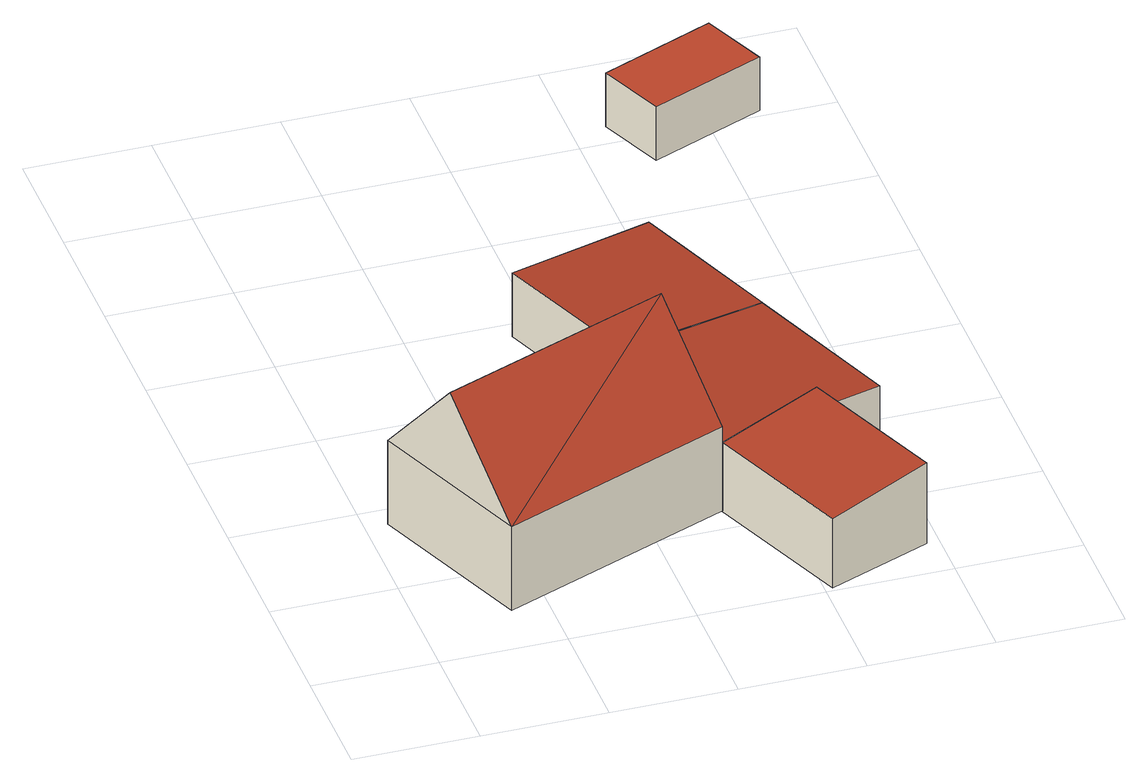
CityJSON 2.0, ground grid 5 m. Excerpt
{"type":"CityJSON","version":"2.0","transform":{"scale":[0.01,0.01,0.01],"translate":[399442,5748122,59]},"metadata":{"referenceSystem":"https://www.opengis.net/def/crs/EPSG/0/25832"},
"CityObjects":{
"building1":{"type":"Building","attributes":{"Gemeindeschluessel":"05558044","Geometrietyp2DReferenz":"3000","function":"31001_2700","roofType":"5000","measuredHeight":7.88},"geometry":[{"type":"Solid","lod":"2","boundaries":[[[[0,1,2,3]],[[4,5,1,0]],[[6,7,5,4]],[[8,9,7,6]],[[3,2,9,8]],[[10,11,4]],[[10,4,0]],[[0,3,10]],[[11,10,8]],[[8,6,11]],[[4,11,6]],[[8,10,3]],[[1,5,7,9,2]]]],"semantics":{"surfaces":[{"type":"WallSurface"},{"type":"RoofSurface"},{"type":"GroundSurface"}],"values":[[0,0,0,0,0,1,1,1,1,1,0,0,2]]}}]},
"building2":{"type":"Building","attributes":{"Gemeindeschluessel":"05558044","Geometrietyp2DReferenz":"3000","function":"31001_2700","roofType":"2100","measuredHeight":3.64},"geometry":[{"type":"Solid","lod":"2","boundaries":[[[[12,13,14,15]],[[16,17,13,12]],[[18,19,17,16]],[[15,14,19,18]],[[16,12,15,18]],[[13,17,19,14]]]],"semantics":{"surfaces":[{"type":"WallSurface"},{"type":"RoofSurface"},{"type":"GroundSurface"}],"values":[[0,0,0,0,1,2]]}}]},
"building3":{"type":"Building","attributes":{"Gemeindeschluessel":"05558044","Geometrietyp2DReferenz":"3000","function":"31001_2700","roofType":"2100","measuredHeight":2.98},"geometry":[{"type":"Solid","lod":"2","boundaries":[[[[20,21,22,23]],[[24,25,21,20]],[[26,27,25,24]],[[28,29,27,26]],[[30,31,29,28]],[[32,33,31,30]],[[23,22,33,32]],[[30,28,26,24,20,23,32]],[[21,25,27,29,31,33,22]]]],"semantics":{"surfaces":[{"type":"WallSurface"},{"type":"RoofSurface"},{"type":"GroundSurface"}],"values":[[0,0,0,0,0,0,0,1,2]]}}]},
"building4":{"type":"Building","attributes":{"Gemeindeschluessel":"05558044","Geometrietyp2DReferenz":"3000","function":"31001_2700","roofType":"2100","measuredHeight":2.88},"geometry":[{"type":"Solid","lod":"2","boundaries":[[[[34,35,36,37]],[[38,39,35,34]],[[40,41,39,38]],[[42,43,41,40]],[[37,36,43,42]],[[40,38,34,37,42]],[[35,39,41,43,36]]]],"semantics":{"surfaces":[{"type":"WallSurface"},{"type":"RoofSurface"},{"type":"GroundSurface"}],"values":[[0,0,0,0,0,1,2]]}}]},
"building5":{"type":"Building","attributes":{"Gemeindeschluessel":"05558044","Geometrietyp2DReferenz":"3000","function":"51009_1611","roofType":"1000","measuredHeight":2.42},"geometry":[{"type":"Solid","lod":"2","boundaries":[[[[44,45,46,47]],[[48,49,45,44]],[[50,51,49,48]],[[47,46,51,50]],[[48,44,47,50]],[[45,49,51,46]]]],"semantics":{"surfaces":[{"type":"WallSurface"},{"type":"RoofSurface"},{"type":"GroundSurface"}],"values":[[0,0,0,0,1,2]]}}]}
},
"vertices":[
[1026,1274,479],[1026,1274,102],[88,903,102],[88,903,479],[1033,1250,479],[1033,1250,102],[1292,609,479],[1292,609,102],[356,232,479],[356,232,102],[223,565,891],[1159,938,891],
[1710,774,462],[1710,774,98],[1292,609,98],[1292,609,409],[1949,184,462],[1949,184,98],[1532,16,409],[1532,16,98],
[1033,1250,403],[1033,1250,105],[1292,609,105],[1292,609,403],[1026,1274,403],[1026,1274,105],[1123,1312,394],[1123,1312,105],[1738,1526,335],[1738,1526,105],[1989,884,335],[1989,884,105],[1710,774,362],[1710,774,105],
[889,1904,398],[889,1904,111],[1123,1312,111],[1123,1312,398],[1496,2146,337],[1496,2146,111],[1571,1953,337],[1571,1953,111],[1738,1526,337],[1738,1526,111],
[2084,3266,365],[2084,3266,124],[1623,3074,124],[1623,3074,365],[2196,2998,365],[2196,2998,124],[1734,2806,365],[1734,2806,124]
]}
